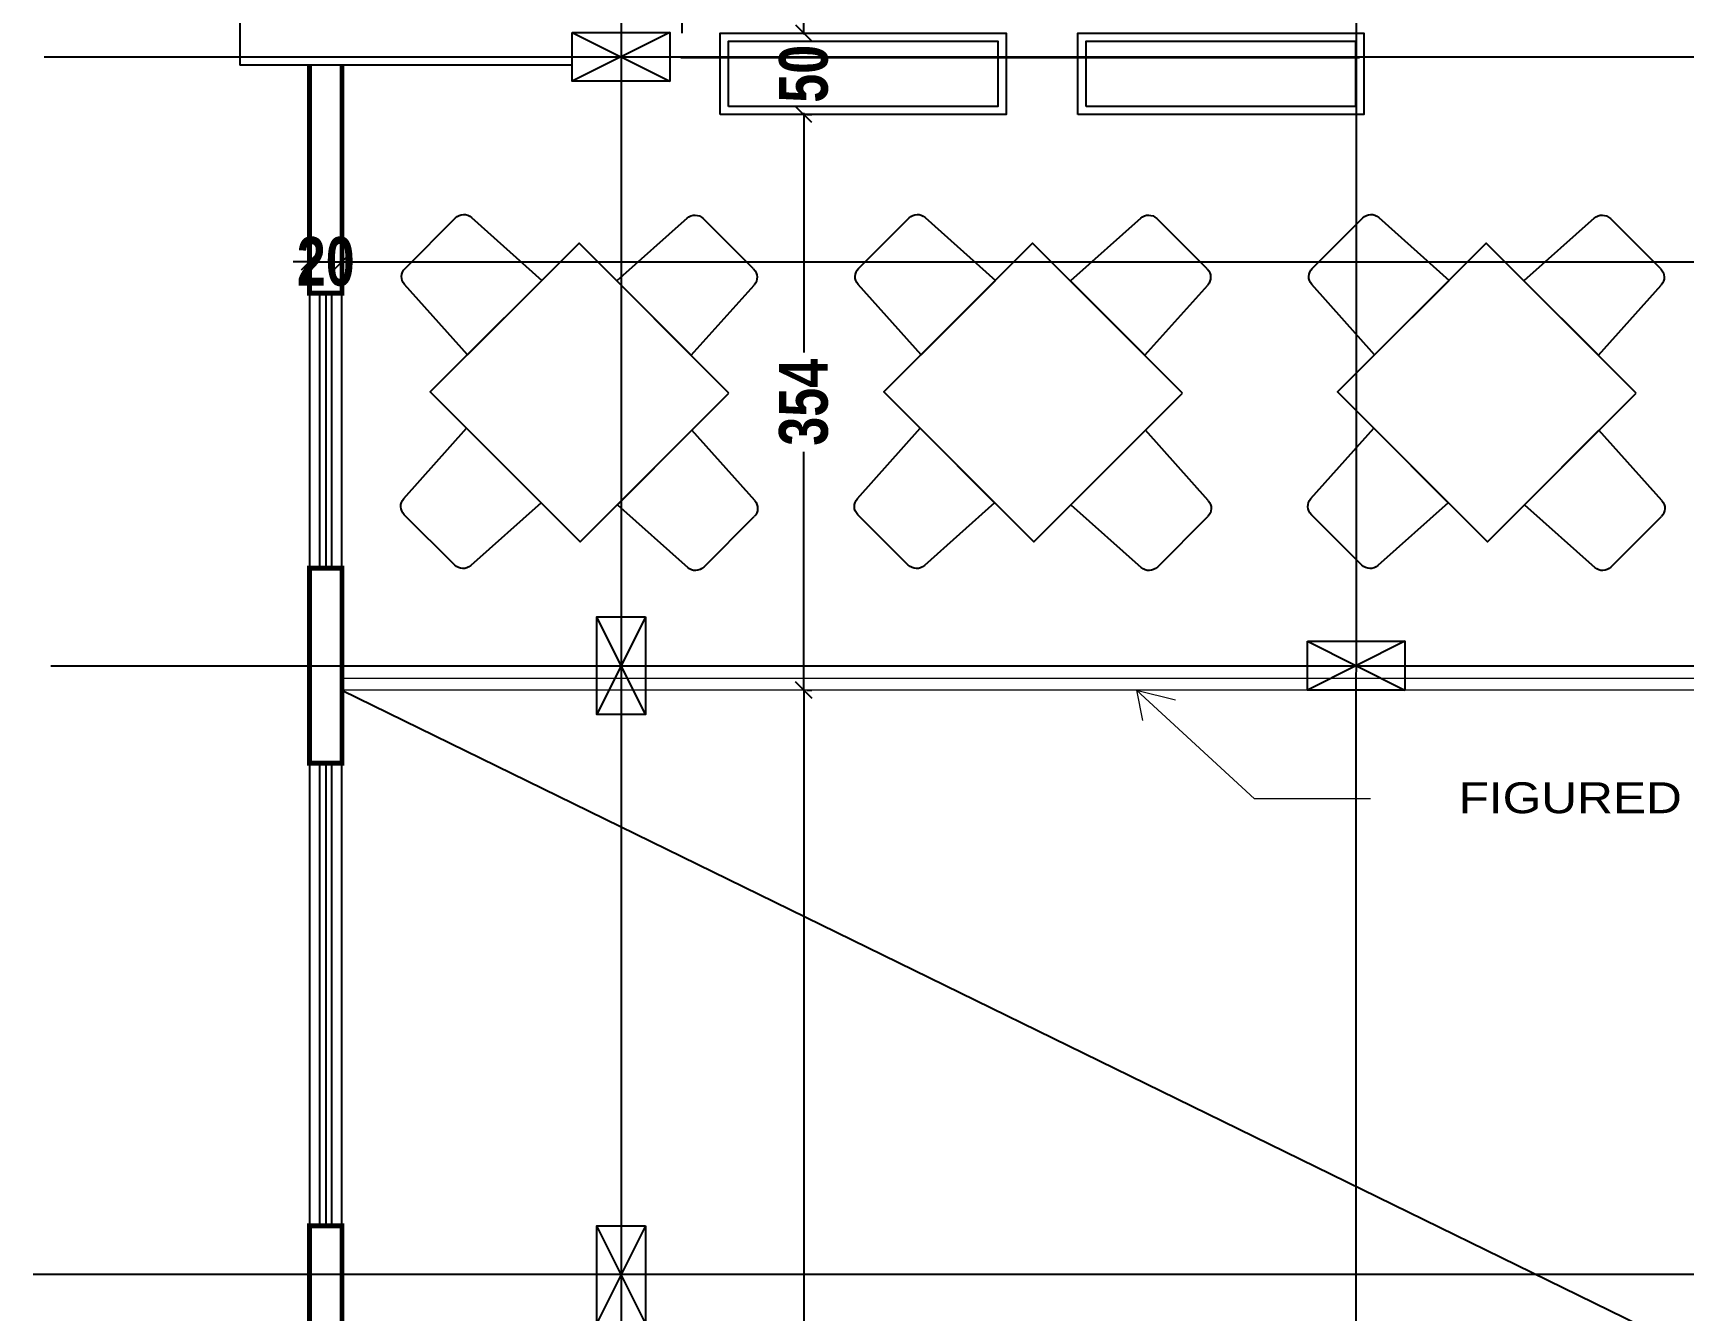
# Model space of a CAD drawing. Extents: x 285329 to 658348, y -83126 to -16980.
# Drawn here: x 340729 to 341746, y -41745 to -40958 of the extents above; entities that cross this region are included whole.
import ezdxf

# ---------------------------------------------------------------- set-up
doc = ezdxf.new("R2010")
doc.units = 0
doc.layers.get('0').update_dxf_attribs({"linetype": 'CONTINUOUS'})
doc.layers.get('DEFPOINTS').update_dxf_attribs({"color": 9, "linetype": 'CONTINUOUS'})
doc.layers.add('A-text function', color=30, linetype='CONTINUOUS', lineweight=20)
doc.layers.add('VIS', color=8, linetype='CONTINUOUS', lineweight=18)
for name, color, linetype in [('AXIS', 1, 'CONTINUOUS'), ('COLUMN', 5, 'CONTINUOUS'), ('FURNITURE', 4, 'CONTINUOUS'), ('HATCH', 8, 'CONTINUOUS'), ('WALL', 7, 'CONTINUOUS'), ('WALL1', 2, 'CONTINUOUS')]:
    doc.layers.add(name, color=color, linetype=linetype)
doc.styles.add('ARIAL', font='BOD_CB.TTF', dxfattribs={"width": 1.199999999999999})
doc.styles.add('CITYBLUEPRINT', font='cityb___.ttf', dxfattribs={"width": 0.8})
doc.dimstyles.new('50', dxfattribs={"dimtxt": 30, "dimasz": 10, "dimexe": 5, "dimexo": 6, "dimgap": 5, "dimtad": 0, "dimdec": 0, "dimdsep": 46, "dimtxsty": 'CITYBLUEPRINT', "dimblk1": 'OBLIQUE', "dimblk2": 'OBLIQUE', "dimsah": 1, "dimcen": 0.05, "dimdle": 0.03, "dimclre": 22, "dimclrt": 7, "dimadec": 0, "dimazin": 0, "dimtfac": 1, "dimtdec": 0, "dimtix": 1, "dimtmove": 0, "dimatfit": 3, "dimldrblk": 'OBLIQUE', "dimfxl": 1, "dimtolj": 1, "dimtzin": 0, "dimarcsym": 0})

# ---------------------------------------------------------------- blocks, each defined once
blk = doc.blocks.new('COLUMN')
at = {"layer": 'AXIS'}
for p, q in [((236924.6994773077, -9644.256519553426), (236984.6994773077, -9674.256519553428)), ((236984.6994773077, -9644.256519553426), (236924.6994773077, -9674.256519553428))]:
    blk.add_line(p, q, dxfattribs=at)
at = {"layer": 'COLUMN'}
blk.add_lwpolyline([(236924.6994773077, -9644.256519553426), (236984.6994773077, -9644.256519553426), (236984.6994773077, -9674.256519553428), (236924.6994773077, -9674.256519553428)], close=True, dxfattribs=at)
blk = doc.blocks.new('cbcb')
at = {"layer": 'AXIS'}
for p, q in [((327577.9315000264, -10741.61950025301), (327577.9470247301, -14318.49694649232)), ((328030.9518616301, -10741.68622763726), (328030.4239028826, -14326.06264830458)), ((327222.579580755, -12603.67152189528), (329571.9645302784, -12603.67152189528)), ((327226.5972429404, -12978.66452399108), (329571.9645302789, -12978.66452399108)), ((329557.2991586259, -13353.66136426799), (327215.7118144301, -13353.66136426356))]:
    blk.add_line(p, q, dxfattribs=at)
at = {"layer": 'WALL', "linetype": 'Continuous'}
for p in [(90623.16669028516, -2944.415002341859), (91075.9228898383, -3319.40800443765)]:
    blk.add_blockref('COLUMN', p, dxfattribs=at)
at = {"layer": 'WALL', "linetype": 'Continuous', "rotation": 270.0000000024456}
for p in [(337237.2035341681, 223976.0349537283), (337237.2035341674, 223601.0381134551)]:
    blk.add_blockref('COLUMN', p, dxfattribs=at)
blk = doc.blocks.new('T')
at = {"layer": 'FURNITURE'}
for p, q in [((59.79252248664852, 45), (29.25238714070292, 45)), ((24.26008537464077, 40.2773500981275), (22.02245481364662, 0)), ((67.02245481364662, 0), (64.78482425265247, 40.2773500981275)), ((67.02245481364662, 0), (22.02245481364662, 0)), ((0, -22.5), (-40.2773500981275, -24.73763056099415)), ((0, -22.5), (0, -67.5)), ((90.71160120709101, -22.5), (130.9889513051603, -24.73763056099415)), ((90.71160120709101, -22.5), (90.71160120709101, -67.5)), ((-45, -29.7299323269981), (-45, -60.2700676729437)), ((135.711601207091, -29.7299323269981), (135.711601207091, -60.2700676729437)), ((-40.2773500981275, -65.26236943900585), (0, -67.5)), ((130.9889513051603, -65.26236943900585), (90.71160120709101, -67.5)), ((67.8558006035164, -90), (22.8558006035164, -90)), ((25.09343116451055, -130.2773500981275), (22.8558006035164, -90)), ((67.8558006035164, -90), (65.61817004252225, -130.2773500981275)), ((60.62586827651832, -135), (30.08573293057271, -135))]:
    blk.add_line(p, q, dxfattribs=at)
blk.add_lwpolyline([(90.71160120709101, -90), (0, -90), (0, 0), (90.71160120709101, 0)], close=True, dxfattribs=at)
for centre, start, end in [((29.25238714070292, 40), 90, 176.8201698792108), ((59.79252248664852, 40), 3.179830120789212, 90), ((-40.00000000005821, -29.7299323269981), 93.1798301207892, 180), ((130.711601207091, -29.7299323269981), 0, 86.82016987921078), ((-40.00000000005821, -60.2700676729437), 180, 266.8201698792108), ((130.711601207091, -60.2700676729437), 273.1798301207892, 0), ((30.08573293057271, -130), 183.1798301207891, 270), ((60.6258682764601, -130), 270, 356.8201698792108)]:
    blk.add_arc(centre, 5, start, end, dxfattribs=at)
at = {"layer": 'WALL'}
blk.add_line((124.2175085435156, -65), (124.2175085435156, -65), dxfattribs=at)
blk = doc.blocks.new('_Oblique')
at = {"color": 0, "lineweight": -2}
blk.add_line((-0.5, -0.5), (0.5, 0.5), dxfattribs=at)
blk = doc.blocks.new('*D2345')
at = {"layer": 'DEFPOINTS', "color": 0, "linetype": 'Continuous', "lineweight": 5, "transparency": 16777216}
for p in [(341178.5025159727, -40768.00691930056), (341199.3658545822, -40958.00691929649), (341203.5025175374, -40958.00691929649)]:
    blk.add_point(p, dxfattribs=at)
at = {"layer": 'VIS', "color": 22, "linetype": 'Continuous', "lineweight": -2, "transparency": 16777216}
for p, q in [((341184.5025159727, -40768.00691930056), (341208.5025175374, -40768.00691930056)), ((341205.3658545822, -40958.00691929649), (341208.5025175374, -40958.00691929649))]:
    blk.add_line(p, q, dxfattribs=at)
at = {"layer": 'VIS', "color": 0, "linetype": 'Continuous', "lineweight": -2, "transparency": 16777216}
for p, q in [((341203.5025175374, -40767.97691930056), (341203.5025175374, -40835.83008243675)), ((341203.5025175374, -40958.03691929649), (341203.5025175374, -40890.1837561603))]:
    blk.add_line(p, q, dxfattribs=at)
at = {"layer": 'VIS', "color": 0, "linetype": 'Continuous', "lineweight": -2, "transparency": 16777216, "xscale": 10, "yscale": 10, "zscale": 10}
for p, rotation in [((341203.5025175374, -40768.00691930056), 90), ((341203.5025175374, -40958.00691929649), 270)]:
    blk.add_blockref('_Oblique', p, dxfattribs=dict(at, rotation=rotation))
at = {"layer": 'VIS', "color": 7, "linetype": 'Continuous', "lineweight": 5, "transparency": 16777216, "insert": (341203.5025175374, -40863.00691929847), "char_height": 30, "attachment_point": 5, "rotation": 90, "style": 'CITYBLUEPRINT'}
blk.add_mtext('\\A1;190', dxfattribs=at)
blk = doc.blocks.new('*D2346')
at = {"layer": 'DEFPOINTS', "color": 0, "linetype": 'Continuous', "lineweight": 5, "transparency": 16777216}
for p in [(341199.3658545822, -40958.00691929649), (341199.3658545822, -41008.21553237255), (341203.5025175374, -41008.21553237255)]:
    blk.add_point(p, dxfattribs=at)
at = {"layer": 'VIS', "color": 0, "linetype": 'Continuous', "lineweight": -2, "transparency": 16777216}
for p, q in [((341203.5025175374, -40958.00691929649), (341203.5025175374, -40948.00691929649)), ((341203.5025175374, -40958.00691929649), (341203.5025175374, -40958.98295684323)), ((341203.5025175374, -41008.21553237255), (341203.5025175374, -41007.2394948258)), ((341203.5025175374, -41008.21553237255), (341203.5025175374, -41018.21553237255))]:
    blk.add_line(p, q, dxfattribs=at)
at = {"layer": 'VIS', "color": 22, "linetype": 'Continuous', "lineweight": -2, "transparency": 16777216}
for p, q in [((341205.3658545822, -40958.00691929649), (341208.5025175374, -40958.00691929649)), ((341205.3658545822, -41008.21553237255), (341208.5025175374, -41008.21553237255))]:
    blk.add_line(p, q, dxfattribs=at)
at = {"layer": 'VIS', "color": 0, "linetype": 'Continuous', "lineweight": -2, "transparency": 16777216, "xscale": 10, "yscale": 10, "zscale": 10}
for p, rotation in [((341203.5025175374, -40958.00691929649), 270), ((341203.5025175374, -41008.21553237255), 90)]:
    blk.add_blockref('_Oblique', p, dxfattribs=dict(at, rotation=rotation))
at = {"layer": 'VIS', "color": 7, "linetype": 'Continuous', "lineweight": 5, "transparency": 16777216, "insert": (341203.5025175374, -40983.11122583447), "char_height": 30, "attachment_point": 5, "rotation": 90, "style": 'CITYBLUEPRINT'}
blk.add_mtext('\\A1;50', dxfattribs=at)
blk = doc.blocks.new('*D2347')
at = {"layer": 'DEFPOINTS', "color": 0, "linetype": 'Continuous', "lineweight": 5, "transparency": 16777216}
for p in [(341199.3658545822, -41008.21553237255), (341199.3658545822, -41362.70638652924), (341203.5025175374, -41362.70638652924)]:
    blk.add_point(p, dxfattribs=at)
at = {"layer": 'VIS', "color": 0, "linetype": 'Continuous', "lineweight": -2, "transparency": 16777216}
for p, q in [((341203.5025175374, -41008.18553237255), (341203.5025175374, -41154.84701175475)), ((341203.5025175374, -41362.73638652924), (341203.5025175374, -41216.07490714703))]:
    blk.add_line(p, q, dxfattribs=at)
at = {"layer": 'VIS', "color": 22, "linetype": 'Continuous', "lineweight": -2, "transparency": 16777216}
for p, q in [((341205.3658545822, -41008.21553237255), (341208.5025175374, -41008.21553237255)), ((341205.3658545822, -41362.70638652924), (341208.5025175374, -41362.70638652924))]:
    blk.add_line(p, q, dxfattribs=at)
at = {"layer": 'VIS', "color": 0, "linetype": 'Continuous', "lineweight": -2, "transparency": 16777216, "xscale": 10, "yscale": 10, "zscale": 10}
for p, rotation in [((341203.5025175374, -41008.21553237255), 90), ((341203.5025175374, -41362.70638652924), 270)]:
    blk.add_blockref('_Oblique', p, dxfattribs=dict(at, rotation=rotation))
at = {"layer": 'VIS', "color": 7, "linetype": 'Continuous', "lineweight": 5, "transparency": 16777216, "insert": (341203.5025175374, -41185.46095945084), "char_height": 30, "attachment_point": 5, "rotation": 90, "style": 'CITYBLUEPRINT'}
blk.add_mtext('\\A1;354', dxfattribs=at)
blk = doc.blocks.new('*D2348')
at = {"layer": 'DEFPOINTS', "color": 0, "linetype": 'Continuous', "lineweight": 5, "transparency": 16777216}
for p in [(341199.3658545822, -41362.70638652924), (341199.9588874724, -42243.52193644179), (341203.5025175374, -42243.52193644179)]:
    blk.add_point(p, dxfattribs=at)
at = {"layer": 'VIS', "color": 0, "linetype": 'Continuous', "lineweight": -2, "transparency": 16777216}
for p, q in [((341203.5025175374, -41362.67638652924), (341203.5025175374, -41777.67082400108)), ((341203.5025175374, -42243.55193644179), (341203.5025175374, -41828.55749896995))]:
    blk.add_line(p, q, dxfattribs=at)
at = {"layer": 'VIS', "color": 22, "linetype": 'Continuous', "lineweight": -2, "transparency": 16777216}
for p, q in [((341205.3658545822, -41362.70638652924), (341208.5025175374, -41362.70638652924)), ((341205.9588874724, -42243.52193644179), (341208.5025175374, -42243.52193644179))]:
    blk.add_line(p, q, dxfattribs=at)
at = {"layer": 'VIS', "color": 0, "linetype": 'Continuous', "lineweight": -2, "transparency": 16777216, "xscale": 10, "yscale": 10, "zscale": 10}
for p, rotation in [((341203.5025175374, -41362.70638652924), 90), ((341203.5025175374, -42243.52193644179), 270)]:
    blk.add_blockref('_Oblique', p, dxfattribs=dict(at, rotation=rotation))
at = {"layer": 'VIS', "color": 7, "linetype": 'Continuous', "lineweight": 5, "transparency": 16777216, "insert": (341203.5025175374, -41803.11416148546), "char_height": 30, "attachment_point": 5, "rotation": 90, "style": 'CITYBLUEPRINT'}
blk.add_mtext('\\A1;881', dxfattribs=at)
blk = doc.blocks.new('*D2374')
at = {"layer": 'DEFPOINTS', "color": 0, "linetype": 'Continuous', "lineweight": 5, "transparency": 16777216}
for p in [(340919.0839507255, -41098.86471391157), (340899.0839507256, -41118.24590778137), (340919.0839507255, -41118.24590778138)]:
    blk.add_point(p, dxfattribs=at)
at = {"layer": 'VIS', "color": 0, "linetype": 'Continuous', "lineweight": -2, "transparency": 16777216}
for p, q in [((340899.0839507256, -41098.86471391157), (340889.0839507256, -41098.86471391157)), ((340899.0839507256, -41098.86471391157), (340919.0839507255, -41098.86471391157)), ((340919.0839507255, -41098.86471391157), (340929.0839507255, -41098.86471391157))]:
    blk.add_line(p, q, dxfattribs=at)
at = {"layer": 'VIS', "color": 22, "linetype": 'Continuous', "lineweight": -2, "transparency": 16777216}
for p, q in [((340899.0839507256, -41112.24590778137), (340899.0839507256, -41093.86471391157)), ((340919.0839507255, -41112.24590778138), (340919.0839507255, -41093.86471391157))]:
    blk.add_line(p, q, dxfattribs=at)
at = {"layer": 'VIS', "color": 0, "linetype": 'Continuous', "lineweight": -2, "transparency": 16777216, "xscale": 10, "yscale": 10, "zscale": 10}
blk.add_blockref('_Oblique', (340899.0839507256, -41098.86471391157), dxfattribs=at)
at = {"layer": 'VIS', "color": 0, "linetype": 'Continuous', "lineweight": -2, "transparency": 16777216, "xscale": 10, "yscale": 10, "zscale": 10, "rotation": 180}
blk.add_blockref('_Oblique', (340919.0839507255, -41098.86471391157), dxfattribs=at)
at = {"layer": 'VIS', "color": 7, "linetype": 'Continuous', "lineweight": 5, "transparency": 16777216, "insert": (340909.0839507255, -41098.86471391157), "char_height": 30, "attachment_point": 5, "style": 'CITYBLUEPRINT'}
blk.add_mtext('\\A1;20', dxfattribs=at)
blk = doc.blocks.new('*D2375')
at = {"layer": 'DEFPOINTS', "color": 0, "linetype": 'Continuous', "lineweight": 5, "transparency": 16777216}
for p in [(342739.7751971209, -41098.86471391199), (342739.7751971209, -41098.86471391157), (340919.0839507255, -41118.24590778138)]:
    blk.add_point(p, dxfattribs=at)
at = {"layer": 'VIS', "color": 0, "linetype": 'Continuous', "lineweight": -2, "transparency": 16777216}
for p, q in [((340919.0539507255, -41098.86471391157), (341801.9239699382, -41098.86471391157)), ((342739.8051971209, -41098.86471391157), (341856.9351779083, -41098.86471391157))]:
    blk.add_line(p, q, dxfattribs=at)
at = {"layer": 'VIS', "color": 22, "linetype": 'Continuous', "lineweight": -2, "transparency": 16777216}
for p, q in [((340919.0839507255, -41112.24590778138), (340919.0839507255, -41093.86471391157)), ((342739.7751971209, -41092.86471391199), (342739.7751971209, -41093.86471391157))]:
    blk.add_line(p, q, dxfattribs=at)
at = {"layer": 'VIS', "color": 0, "linetype": 'Continuous', "lineweight": -2, "transparency": 16777216, "xscale": 10, "yscale": 10, "zscale": 10, "rotation": 180}
blk.add_blockref('_Oblique', (340919.0839507255, -41098.86471391157), dxfattribs=at)
at = {"layer": 'VIS', "color": 0, "linetype": 'Continuous', "lineweight": -2, "transparency": 16777216, "xscale": 10, "yscale": 10, "zscale": 10}
blk.add_blockref('_Oblique', (342739.7751971209, -41098.86471391157), dxfattribs=at)
at = {"layer": 'VIS', "color": 7, "linetype": 'Continuous', "lineweight": 5, "transparency": 16777216, "insert": (341829.4295739232, -41098.86471391157), "char_height": 30, "attachment_point": 5, "style": 'CITYBLUEPRINT'}
blk.add_mtext('\\A1;1821', dxfattribs=at)

msp = doc.modelspace()

# ---------------------------------------------------------------- linework, layer by layer
at = {"layer": 'AXIS'}
msp.add_line((340919.0839507254, -41362.70638652921), (342739.7751971209, -42253.57508031372), dxfattribs=at)
at = {"layer": 'FURNITURE', "ltscale": 3}
msp.add_line((341128.5025175372, -40883.08921242944), (341128.5025175372, -40958.00691929652), dxfattribs=at)
for points in [[(341152.0632224882, -41008.21553237255), (341152.0632224882, -40958.00691929649), (341328.1206147629, -40958.00691929649), (341328.1206147629, -41008.21553237255)], [(341372.3727634144, -41008.21553237255), (341372.3727634144, -40958.00691929649), (341548.4301556892, -40958.00691929649), (341548.4301556892, -41008.21553237255)], [(341157.0632224882, -41003.21553237267), (341157.0632224882, -40963.00691929648), (341323.1206147629, -40963.00691929648), (341323.1206147629, -41003.21553237267)], [(341377.3727634145, -41003.21553237267), (341377.3727634145, -40963.00691929648), (341543.4301556892, -40963.00691929648), (341543.4301556892, -41003.21553237267)], [(340919.0839507255, -41118.24590778138), (340899.0839507256, -41118.24590778137), (340899.0839507253, -41287.70638652927), (340919.0839507254, -41287.70638652927)], [(340905.2550103262, -41287.70638652927), (340912.9128911245, -41287.70638652927), (340912.9128911246, -41118.24590778138), (340905.2550103263, -41118.24590778137)], [(340919.0839507254, -41407.70638652928), (340899.0839507254, -41407.70638652927), (340899.0839507251, -41692.70322680793), (340919.0839507251, -41692.70322680793)], [(340905.2550103259, -41692.70322680793), (340912.9128911242, -41692.70322680793), (340912.9128911246, -41407.70638652928), (340905.2550103262, -41407.70638652927)]]:
    msp.add_lwpolyline(points, close=True, dxfattribs=at)
at = {"layer": 'HATCH', "linetype": 'ByBlock', "ltscale": 3}
msp.add_line((341127.7877523507, -40973.00691929653), (341545.7877523506, -40973.00691929653), dxfattribs=at)
at = {"layer": 'VIS', "linetype": 'Continuous', "lineweight": 5}
for p, q in [((342153.6230834028, -41355.70638652928), (340919.0839507254, -41355.70638652922)), ((342153.6230834028, -41362.70638652928), (340919.0839507254, -41362.70638652921)), ((341481.0448372229, -41429.79888742979), (341408.4760197602, -41362.70638652927)), ((341408.4760197602, -41362.70638652927), (341412.2007628378, -41381.52989179841)), ((341408.4760197602, -41362.70638652927), (341432.4548836693, -41368.725274778)), ((341552.5579726531, -41429.79888742979), (341481.0448372229, -41429.79888742979))]:
    msp.add_line(p, q, dxfattribs=at)
at = {"layer": 'WALL', "linetype": 'Continuous'}
for p in [(340856.0713954957, -40863.86682226259), (341060.9448890979, -40977.71338443348)]:
    msp.add_line(p, (340856.0713954957, -40977.71338443347), dxfattribs=at)
at = {"layer": 'WALL', "linetype": 'Continuous', "const_width": 3}
for points in [[(340919.0839507255, -40977.71338443348), (340919.0839507255, -41118.24590778138), (340899.0839507256, -41118.24590778137), (340899.0839507256, -40977.71338443347)], [(340899.0839507254, -41347.70638652927), (340899.0839507254, -41287.70638652927), (340919.0839507254, -41287.70638652927), (340919.0839507254, -41347.70638652929), (340919.0839507254, -41407.70638652928), (340899.0839507254, -41407.70638652927), (340899.0839507254, -41347.70638652927)], [(340899.0839507251, -41858.41049404736), (340899.0839507252, -41692.70322680793), (340919.0839507252, -41692.70322680793), (340919.0839507252, -41858.41049404736), (340919.0839507253, -42253.57508031336), (340899.0839507251, -42272.57508031336), (340899.0839507251, -41858.41049404736)]]:
    msp.add_lwpolyline(points, dxfattribs=at)
at = {"layer": 'WALL', "linetype": 'Continuous'}
msp.add_lwpolyline([(340899.0839507256, -40977.71338443347), (340899.0839507256, -41118.24590778137), (340919.0839507255, -41118.24590778138), (340919.0839507255, -40977.71338443348)], dxfattribs=at)
msp.add_lwpolyline([(340919.0839507254, -41287.70638652927), (340899.0839507254, -41287.70638652927), (340899.0839507254, -41407.70638652927), (340919.0839507254, -41407.70638652928)], close=True, dxfattribs=at)
at = {"layer": 'WALL1'}
for p, q in [((340909.0839507254, -41118.24590778137), (340909.0839507254, -41287.70638652927)), ((340909.0839507253, -41407.70638652927), (340909.083950725, -41692.70322680793))]:
    msp.add_line(p, q, dxfattribs=at)

# ---------------------------------------------------------------- block references
at = {"layer": 'VIS', "linetype": 'Continuous', "lineweight": 5}
msp.add_blockref('cbcb', (13513.078721505, -28369.0418625382), dxfattribs=at)
at = {"layer": 'WALL1', "xscale": -1.440000000011355, "yscale": 1.440000000002328, "zscale": 1.439999999999999, "rotation": 134.9999999999999}
for p in [(340973.4530463528, -41179.0867495719), (341252.8287425494, -41179.0867495719), (341532.2044387461, -41179.0867495719)]:
    msp.add_blockref('T', p, dxfattribs=at)

# ---------------------------------------------------------------- texts
at = {"layer": 'A-text function', "insert": (341606.7808418369, -41419.54476975717), "char_height": 19.05119999999711, "width": 577.1609087999186, "attachment_point": 1, "style": 'ARIAL'}
msp.add_mtext('FIGURED GLASS', dxfattribs=at)

# ---------------------------------------------------------------- dimensions: what is measured, and where the dimension line sits
at = {"layer": 'VIS', "linetype": 'Continuous', "lineweight": 5}
for base, p1, p2, picture, middle in [((341203.5025175374, -40958.00691929649), (341178.5025159727, -40768.00691930056), (341199.3658545822, -40958.00691929649), '*D2345', (341203.5025175374, -40863.00691929847)), ((341203.5025175374, -41008.21553237255), (341199.3658545822, -40958.00691929649), (341199.3658545822, -41008.21553237255), '*D2346', (341203.5025175374, -40983.11122583447)), ((341203.5025175374, -41362.70638652924), (341199.3658545822, -41008.21553237255), (341199.3658545822, -41362.70638652924), '*D2347', (341203.5025175374, -41185.46095945084)), ((341203.5025175374, -42243.52193644179), (341199.3658545822, -41362.70638652924), (341199.9588874724, -42243.52193644179), '*D2348', (341203.5025175374, -41803.11416148546))]:
    dim = msp.add_linear_dim(base=base, p1=p1, p2=p2, angle=90, dimstyle='50', override={"dimtmove": 1}, dxfattribs=at)
    dim.commit()
    dim.dimension.update_dxf_attribs({"geometry": picture, "text_midpoint": middle})
dim = msp.add_linear_dim(base=(340919.0839507255, -41098.86471391157), p1=(340899.0839507256, -41118.24590778137), p2=(340919.0839507255, -41118.24590778138), dimstyle='50', dxfattribs=at)
dim.commit()
dim.dimension.update_dxf_attribs({"geometry": '*D2374', "text_midpoint": (340909.0839507255, -41098.86471391157)})
dim = msp.add_linear_dim(base=(342739.7751971209, -41098.86471391157), p1=(340919.0839507255, -41118.24590778138), p2=(342739.7751971209, -41098.86471391199), dimstyle='50', override={"dimtmove": 1}, dxfattribs=at)
dim.commit()
dim.dimension.update_dxf_attribs({"geometry": '*D2375', "text_midpoint": (341829.4295739232, -41098.86471391157)})

doc.saveas('drawing.dxf')
